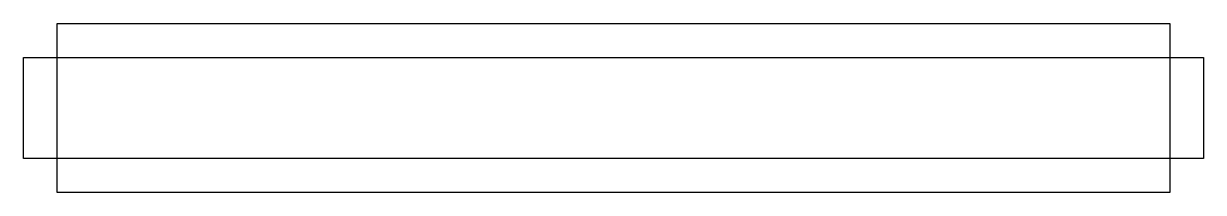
# Model space of a CAD drawing. Header units: millimetres. Extents: x -5834 to -5519, y -566 to -521.
import ezdxf

# ---------------------------------------------------------------- set-up
doc = ezdxf.new("R2010")
doc.units = ezdxf.units.MM
doc.header["$MEASUREMENT"] = 0
doc.layers.add('CORTE', color=1, linetype='Continuous')

msp = doc.modelspace()

# ---------------------------------------------------------------- linework, layer by layer
at = {"layer": 'CORTE'}
for points in [[(-5825.31, -520.54), (-5528.31, -520.54), (-5528.31, -565.54), (-5825.31, -565.54)], [(-5834.31, -529.54), (-5519.31, -529.54), (-5519.31, -556.54), (-5834.31, -556.54)]]:
    msp.add_lwpolyline(points, close=True, dxfattribs=at)

doc.saveas('drawing.dxf')
